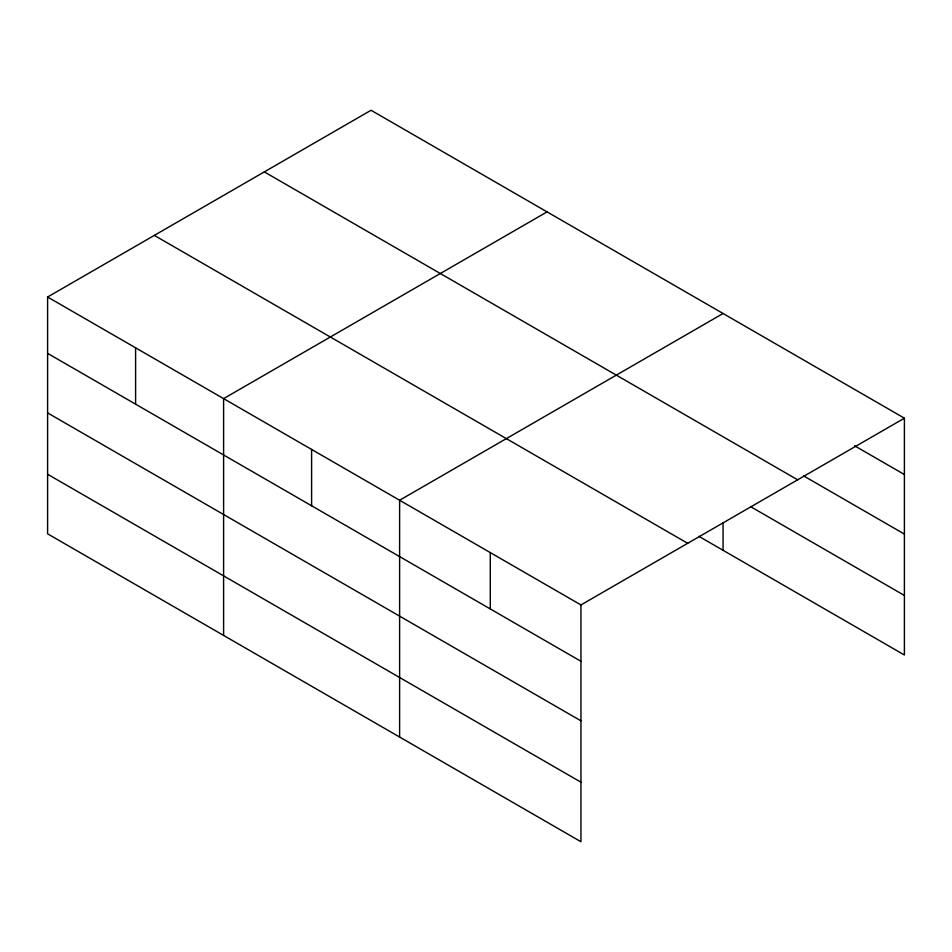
<?xml version="1.0" encoding="UTF-8"?>
<svg xmlns="http://www.w3.org/2000/svg" width="952" height="952" viewBox="0 0 952 952"><rect width="100%" height="100%" fill="white"/><g stroke="black" fill="none" stroke-linecap="round" stroke-linejoin="round"><path stroke-width="1.43" d="M47.6 297.012L580.946 604.937L580.946 841.735L47.6 533.81L47.6 297.012L371.054 110.265L904.4 418.19L904.4 654.988L698.827 536.297M547.055 211.891L223.601 398.626L223.601 635.424M723.068 313.505L399.614 500.24L399.614 737.038M580.946 604.937L904.4 418.19M854.598 445.786L904.4 474.536M803.512 475.833L904.4 534.084M264.311 171.895L797.657 479.82M751.152 506.964L904.4 595.44M154.343 235.394L687.689 543.318M47.6 353.359L580.946 661.283M47.6 412.906L580.946 720.831M47.6 474.251L580.946 782.187M723.068 522.696L723.068 550.292M490.28 552.588L490.28 608.935M311.601 449.439L311.601 505.774M135.601 347.825L135.601 404.16"/></g></svg>
